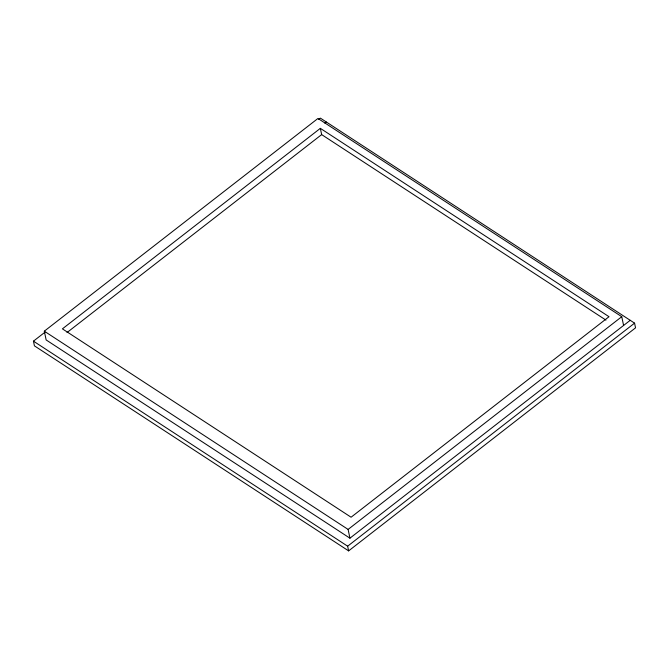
<?xml version="1.0" encoding="UTF-8"?>
<svg xmlns="http://www.w3.org/2000/svg" width="669" height="669" viewBox="0 0 669 669"><rect width="100%" height="100%" fill="white"/><g stroke="black" fill="none" stroke-linecap="round" stroke-linejoin="round"><path stroke-width="1" d="M630.223 320.3L349.937 538.185L46.144 339.944L44.313 331.18L317.967 118.455L621.76 316.696L623.592 325.46M318.728 119.391L320.376 118.112L634.572 323.144L635.55 327.843L348.624 550.888L34.428 345.856L33.45 341.157L44.99 332.184M324.95 123.205L326.43 122.059M320.351 128.348L62.418 328.855L351.083 517.221L609.016 316.713L320.351 128.348L321.655 134.603L605.947 320.108M67.025 332.543L321.655 134.603M349.937 538.185L348.106 529.422L621.76 316.696M348.624 550.888L347.646 546.188L634.572 323.144M44.313 331.18L348.106 529.422M33.45 341.157L347.646 546.188"/></g></svg>
